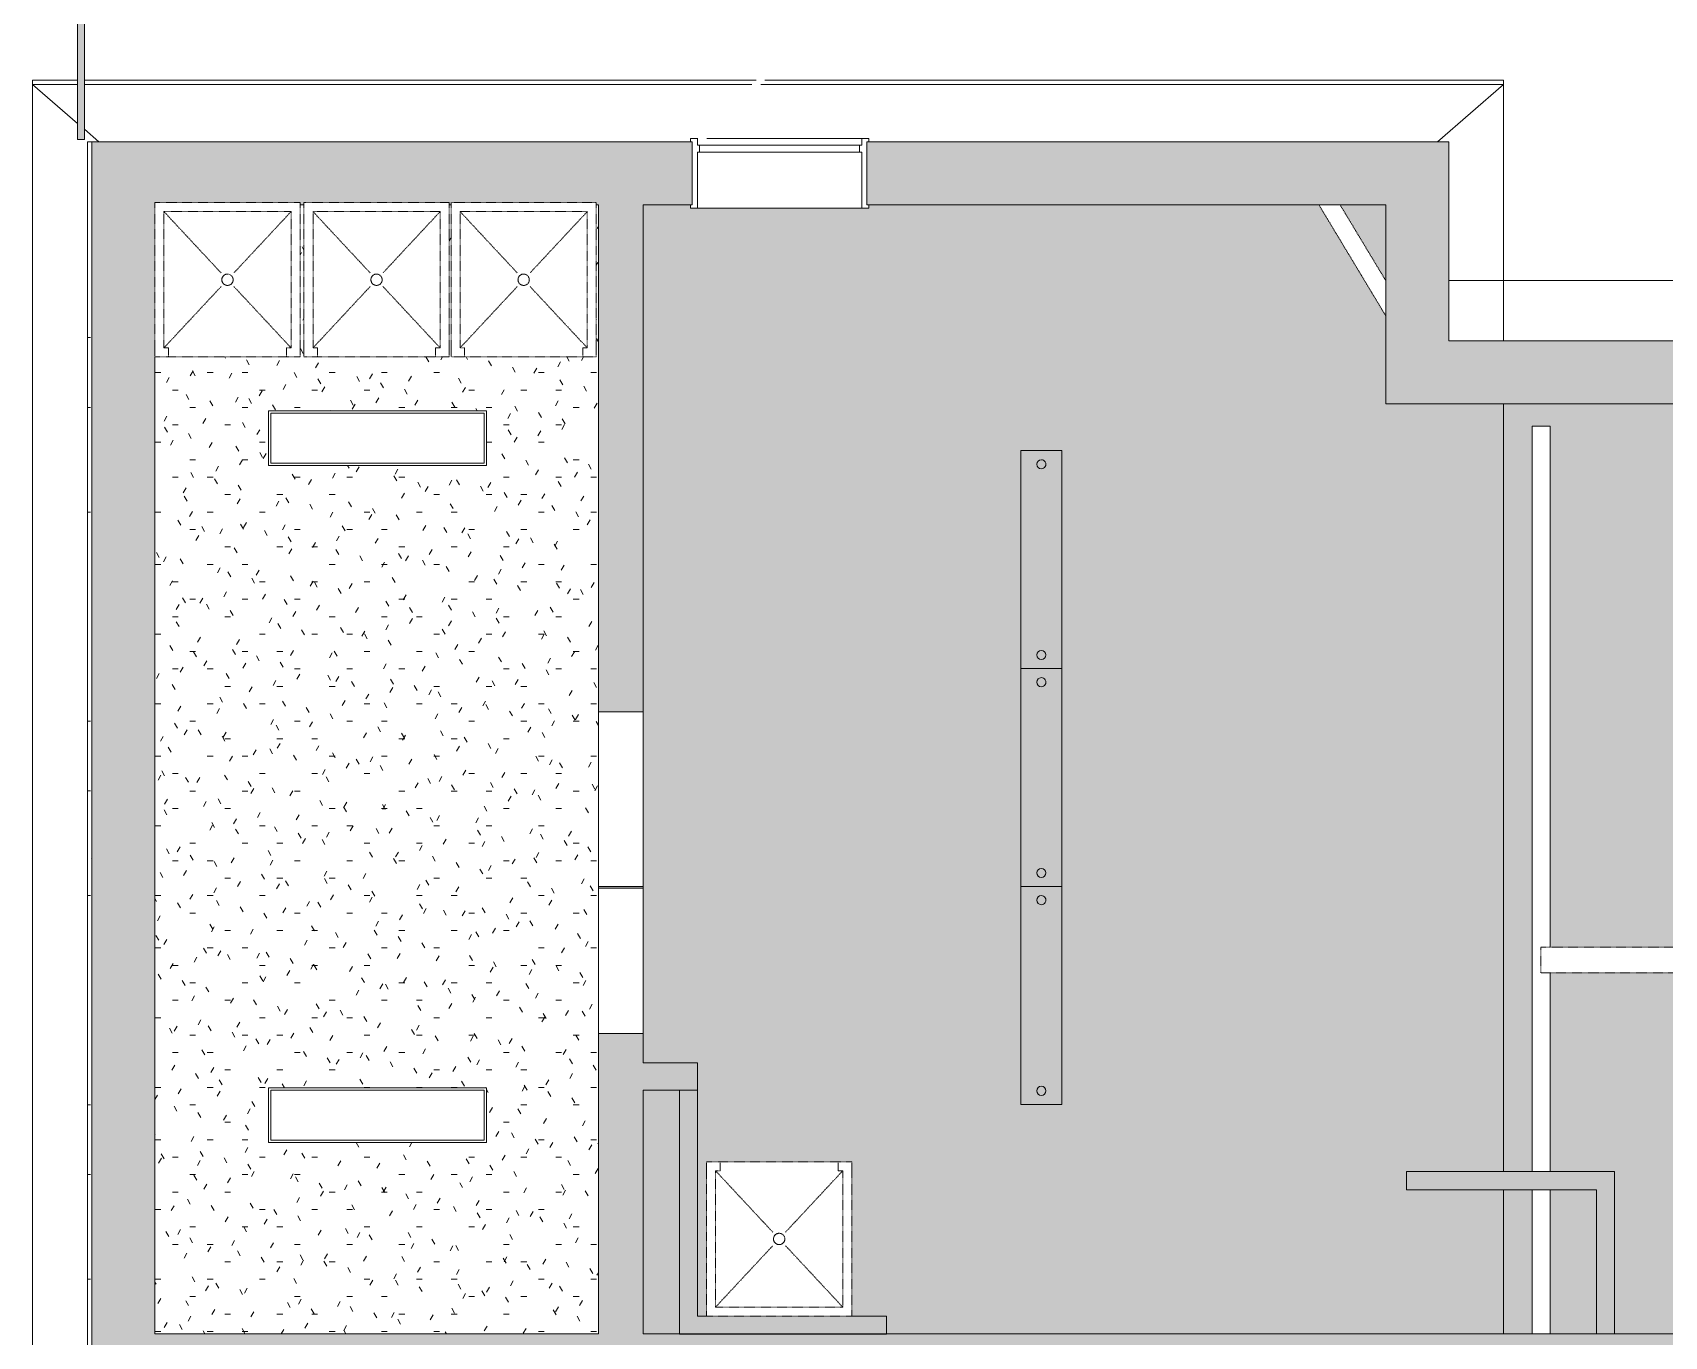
# Model space of a CAD drawing. Header units: inches. Extents: x 741 to 4565, y -315 to 887.
# Drawn here: x 2377 to 2736.5, y 217.8 to 505 of the extents above; entities that cross this region are included whole.
import ezdxf

# ---------------------------------------------------------------- set-up
doc = ezdxf.new("R2010")
doc.units = ezdxf.units.IN
doc.header["$MEASUREMENT"] = 0
doc.linetypes.add('Demolished', pattern=[0.1875, 0.125, -0.0625])
for name, color, linetype, lineweight in [('A-DETL-MBND', 5, 'Continuous', 13), ('A-DOOR', 31, 'Continuous', 13), ('A-WALL', 113, 'Continuous', 13), ('A-WALL-PATT', 111, 'Continuous', 13), ('E-LITE-EQPM', 33, 'Demolished', 9), ('P-SANR-FIXT', 6, 'Demolished', 9)]:
    doc.layers.add(name, color=color, linetype=linetype, lineweight=lineweight)
pattern_1 = [(0, (3425.421, 0), (15.36, 3.84), [1.267, -10.253, 1.267, -10.253, -61.44]), (0, (3425.421, 0), (15.36, 3.84), [-23.04, 1.267, -21.773, 1.267, -10.253, -26.88]), (0, (3425.421, 0), (15.36, 3.84), [-57.6, 1.267, -6.413, 1.267, -17.933]), (120, (3431.181, 1.92), (-11.005538, 11.38215), [1.267, -10.253, 1.267, -10.253, -61.44]), (120, (3431.181, 1.92), (-11.005538, 11.38215), [-23.04, 1.267, -21.773, 1.267, -10.253, -26.88]), (120, (3431.181, 1.92), (-11.005538, 11.38215), [-57.6, 1.267, -6.413, 1.267, -17.933]), (240, (3433.101, 9.6), (-4.354462, -15.22215), [1.267, -10.253, 1.267, -10.253, -61.44]), (240, (3433.101, 9.6), (-4.354462, -15.22215), [-23.04, 1.267, -21.773, 1.267, -10.253, -26.88]), (240, (3433.101, 9.6), (-4.354462, -15.22215), [-57.6, 1.267, -6.413, 1.267, -17.933])]

# ---------------------------------------------------------------- blocks, each defined once
blk = doc.blocks.new('Basic Wall _ Exterior - Brick and CMU on MTL_ Stud - ___-6877947-FIRST FLOOR RCP DEMO')
at = {"layer": 'A-WALL-PATT', "lineweight": 9}
h = blk.add_hatch(dxfattribs=at)
h.set_pattern_fill('FP_4', color=256, style=0, pattern_type=2)
h.set_pattern_definition([(0, (0, 0), (30.72, 7.68), [1.267, -21.773, 1.267, -21.773, -122.88]), (0, (0, 0), (30.72, 7.68), [-46.08, 1.267, -44.813, 1.267, -21.773, -53.76]), (0, (0, 0), (30.72, 7.68), [-115.2, 1.267, -14.093, 1.267, -37.133]), (120, (11.52, 3.84), (-22.011075, 22.7643), [1.267, -21.773, 1.267, -21.773, -122.88]), (120, (11.52, 3.84), (-22.011075, 22.7643), [-46.08, 1.267, -44.813, 1.267, -21.773, -53.76]), (120, (11.52, 3.84), (-22.011075, 22.7643), [-115.2, 1.267, -14.093, 1.267, -37.133]), (240, (15.36, 19.2), (-8.708925, -30.4443), [1.267, -21.773, 1.267, -21.773, -122.88]), (240, (15.36, 19.2), (-8.708925, -30.4443), [-46.08, 1.267, -44.813, 1.267, -21.773, -53.76]), (240, (15.36, 19.2), (-8.708925, -30.4443), [-115.2, 1.267, -14.093, 1.267, -37.133])])
h.paths.add_polyline_path([(-1036.32, -161.22), (-1035.32, -160.22), (-1035.32, 480.91), (-1036.32, 480.91), (-1036.32, -160.22)], flags=0)
h.paths.add_polyline_path([(-1021.45, 114.56), (-1020.32, 114.56), (-1020.32, 203.49), (-1021.45, 203.49), (-1021.45, 117.27)], flags=0)
at = {"layer": 'A-WALL', "lineweight": 9}
for p, q in [((-1035.32, 480.91), (-1036.32, 480.91)), ((-1036.32, -161.22), (-1036.32, 480.91)), ((-1020.32, 114.56), (-1020.32, 203.49))]:
    blk.add_line(p, q, dxfattribs=at)
blk = doc.blocks.new('Shower Stall - Rectangular - 34_x32_ - Private-6857341-FIRST FLOOR RCP DEMO')
at = {"layer": 'P-SANR-FIXT', "color": 7}
for p, q in [((0, 0), (0, 32)), ((0, 32), (32, 32)), ((2, 30), (15.5, 17.41)), ((2, 2), (2, 30)), ((2, 30), (32, 30)), ((18.5, 17.41), (32, 30)), ((32, 32), (34, 32)), ((32, 30), (32, 29)), ((32, 29), (34, 29)), ((34, 32), (34, 0)), ((15.5, 14.59), (2, 2)), ((18.5, 14.59), (32, 2)), ((32, 2), (2, 2)), ((32, 3), (32, 2)), ((32, 3), (34, 3)), ((32, 0), (0, 0)), ((34, 0), (32, 0))]:
    blk.add_line(p, q, dxfattribs=at)
blk.add_circle((17, 16), 1.25, dxfattribs=at)
for start, end in [(0, 180), (180, 360)]:
    blk.add_arc((17, 16), 1.25, start, end, dxfattribs=at)
blk = doc.blocks.new('Door - Single - Solid Door 36_ x 84_-7207579-FIRST FLOOR RCP DEMO')
at = {"layer": 'A-DOOR', "lineweight": 9}
for p, q in [((-15.63, 7.78), (-14.13, 7.78)), ((-15.63, 7.03), (-15.63, 7.78)), ((-14.13, 7.78), (-14.13, 6.28)), ((-14.01, 7.78), (-14.13, 7.78)), ((22.12, 7.78), (-12.06, 7.78)), ((22.12, 6.28), (22.12, 7.78)), ((22.12, 7.78), (23.62, 7.78)), ((23.62, 7.03), (23.62, 7.78)), ((-15.26, 7.03), (-15.63, 7.03)), ((-15.26, -6.85), (-15.26, 7.03)), ((-14.13, 6.28), (-13.63, 6.28)), ((-13.63, 4.78), (-14.13, 4.78)), ((-14.13, 4.78), (-14.13, -7.6)), ((-13.63, 6.28), (-13.63, 4.78)), ((21.62, 6.28), (-13.63, 6.28)), ((-13.63, 4.78), (21.62, 4.78)), ((21.62, 4.78), (21.62, 6.28)), ((21.62, 6.28), (22.12, 6.28)), ((22.12, 4.78), (21.62, 4.78)), ((22.12, -7.6), (22.12, 4.78)), ((23.62, 7.03), (23.24, 7.03)), ((23.24, 7.03), (23.24, -6.85)), ((-15.63, -7.6), (-15.63, -6.85)), ((-15.63, -6.85), (-15.26, -6.85)), ((23.24, -6.85), (23.62, -6.85)), ((23.62, -7.6), (23.62, -6.85)), ((-14.13, -7.6), (-15.63, -7.6)), ((-14.13, -7.6), (22.12, -7.6)), ((22.12, -7.6), (23.62, -7.6))]:
    blk.add_line(p, q, dxfattribs=at)
blk = doc.blocks.new('Pendant Light - Linear - 2 Lamp - 48_ - 277V-6966244-FIRST FLOOR RCP DEMO')
at = {"layer": 'A-DETL-MBND', "lineweight": 9}
for p, q in [((-24, 4.5), (-24, -4.5)), ((24, 4.5), (-24, 4.5)), ((24, -4.5), (24, 4.5)), ((-24, -4.5), (24, -4.5))]:
    blk.add_line(p, q, dxfattribs=at)
for centre, start, end in [((-21, 0), 360, 180), ((-21, 0), 180, 0), ((21, 0), 0, 180), ((21, 0), 180, 360)]:
    blk.add_arc(centre, 1, start, end, dxfattribs=at)
blk = doc.blocks.new('Ceiling Light - Linear Box - 1_x4__2 Lamp_ - 277V-6966243-FIRST FLOOR RCP DEMO')
at = {"layer": 'A-DETL-MBND', "lineweight": 9}
for p, q in [((-24, -6), (-24, 6)), ((-24, 6), (24, 6)), ((-24, -6), (-24, 6)), ((-24, 6), (24, 6)), ((23.5, 5.5), (-23.5, 5.5)), ((-23.5, 5.5), (-23.5, -5.5)), ((23.5, -5.5), (23.5, 5.5)), ((24, 6), (24, -6)), ((24, 6), (24, -6)), ((24, -6), (-24, -6)), ((24, -6), (-24, -6)), ((-23.5, -5.5), (23.5, -5.5))]:
    blk.add_line(p, q, dxfattribs=at)

msp = doc.modelspace()

# ---------------------------------------------------------------- hatches: boundary and pattern name
at = {"layer": 'A-DETL-MBND', "lineweight": 9}
h = msp.add_hatch(dxfattribs=at)
h.set_pattern_fill('FP_3', color=256, style=0, pattern_type=2)
h.set_pattern_definition(pattern_1)
h.paths.add_polyline_path([(2501.68, 218.36), (2501.68, 467.04), (2501.22, 467.04), (2501.22, 433.54), (2469.22, 433.54), (2469.22, 467.04), (2468.81, 467.04), (2468.81, 433.54), (2436.81, 433.54), (2436.81, 467.04), (2435.97, 467.04), (2435.97, 433.54), (2403.97, 433.54), (2403.97, 218.36), (2458.33, 218.36)], flags=0)
h.paths.add_polyline_path([(2429.02, 260.53), (2429.02, 272.53), (2477.02, 272.53), (2477.02, 260.53), (2429.52, 260.53)], flags=0)
h.paths.add_polyline_path([(2458.33, 409.65), (2429.02, 409.65), (2429.02, 421.65), (2477.02, 421.65), (2477.02, 409.65), (2476.5, 409.65)], flags=0)
h = msp.add_hatch(dxfattribs=at)
h.set_pattern_fill('FP_3', color=256, style=0, pattern_type=2)
h.set_pattern_definition(pattern_1)
h.paths.add_polyline_path([(3189.66, 218.36), (3199.73, 218.36), (3199.74, 242.98), (3204.22, 242.98), (3204.22, 423.21), (2675.18, 423.21), (2675.18, 442.55), (2660.42, 467.04), (2561.24, 467.04), (2561.24, 466.29), (2521.99, 466.29), (2521.99, 467.04), (2511.55, 467.04), (2511.55, 278.03), (2523.55, 278.03), (2523.55, 222.28), (2525.51, 222.28), (2525.51, 256.28), (2557.51, 256.28), (2557.51, 222.28), (2565.13, 222.28), (2565.13, 218.36), (2707.4, 218.36), (2707.4, 250.1), (2679.74, 250.1), (2679.74, 254.1), (2707.4, 254.1), (2707.4, 418.31), (2711.4, 418.31), (2711.4, 303.54), (3101.4, 303.52), (3101.4, 297.89), (2711.4, 297.89), (2711.4, 254.1), (2725.55, 254.1), (2725.55, 218.36), (3101.73, 218.36), (3101.73, 219.11), (3140.98, 219.11), (3140.98, 218.36)], flags=0)
h.paths.add_polyline_path([(2711.4, 218.36), (2721.55, 218.36), (2721.55, 250.1), (2711.4, 250.1), (2711.4, 222.28)], flags=0)
h.paths.add_polyline_path([(2511.55, 218.36), (2519.55, 218.36), (2519.55, 272.03), (2511.55, 272.03), (2511.55, 219.36)], flags=0)
h.paths.add_polyline_path([(2675.18, 450.3), (2675.18, 467.04), (2665.09, 467.04), (2665.52, 466.33)], flags=0)
at = {"layer": 'A-WALL-PATT', "lineweight": 9}
for points in [[(2388.44, 481.44), (2388.44, 887.43), (2386.94, 887.43), (2386.94, 481.44)], [(2675.18, 423.21), (2689.06, 423.21), (2689.06, 467.04), (2675.18, 467.04), (2675.18, 442.55)], [(2689.06, 423.21), (3204.22, 423.21), (3204.22, 437.09), (2689.06, 437.09)], [(2523.55, 272.03), (2523.55, 278.03), (2511.55, 278.03), (2511.55, 272.03), (2519.55, 272.03)], [(2523.55, 218.28), (2523.55, 272.03), (2519.55, 272.03), (2519.55, 218.28)], [(2725.55, 250.1), (2725.55, 254.1), (2679.74, 254.1), (2679.74, 250.1), (2721.55, 250.1)], [(2725.55, 218.36), (2725.55, 250.1), (2721.55, 250.1), (2721.55, 218.36)], [(2549.74, 218.28), (2565.13, 218.28), (2565.13, 222.28), (2523.55, 222.28), (2523.55, 218.28)]]:
    msp.add_hatch(color=7, dxfattribs=at).paths.add_polyline_path(points, flags=0)
at = {"layer": 'A-WALL-PATT'}
h = msp.add_hatch(color=250, dxfattribs=at)
h.paths.add_polyline_path([(2403.97, -146.34), (2403.97, 124.03), (2390.1, 124.03), (2390.1, -146.34)], flags=0)
h.paths.add_polyline_path([(2403.97, 196.03), (2403.97, 480.91), (2390.1, 480.91), (2390.1, 196.03)], flags=0)
at = {"layer": 'A-WALL-PATT', "lineweight": 9}
h = msp.add_hatch(color=7, dxfattribs=at)
h.paths.add_polyline_path([(2435.97, 467.04), (2436.81, 467.04), (2436.81, 467.54), (2468.81, 467.54), (2468.81, 467.04), (2469.22, 467.04), (2469.22, 467.54), (2501.22, 467.54), (2501.22, 467.04), (2522.37, 467.04), (2522.37, 480.91), (2403.97, 480.91), (2403.97, 467.54), (2435.97, 467.54)], flags=0)
h.paths.add_polyline_path([(2561.24, 467.04), (2689.06, 467.04), (2689.06, 480.91), (2560.87, 480.91), (2560.87, 467.04)], flags=0)
h = msp.add_hatch(color=7, dxfattribs=at)
h.paths.add_polyline_path([(2511.55, 218.36), (2511.55, 284.54), (2501.68, 284.54), (2501.68, 218.36)], flags=0)
h.paths.add_polyline_path([(2501.68, 316.54), (2511.55, 316.54), (2511.55, 316.89), (2501.68, 316.89)], flags=0)
h.paths.add_polyline_path([(2511.55, 355.39), (2511.55, 467.04), (2501.68, 467.04), (2501.68, 355.39)], flags=0)
h = msp.add_hatch(color=7, dxfattribs=at)
h.paths.add_polyline_path([(3199.73, 208.48), (3199.73, 218.36), (3140.61, 218.36), (3140.61, 208.48), (3196.36, 208.48)], flags=0)
h.paths.add_polyline_path([(3102.11, 208.48), (3102.11, 218.36), (2403.97, 218.36), (2403.97, 208.48), (3101.73, 208.48)], flags=0)

# ---------------------------------------------------------------- linework, layer by layer
at = {"layer": 'A-DETL-MBND', "lineweight": 9}
for p, q in [((2386.94, 494.47), (2377.04, 494.47)), ((2377.04, -161.22), (2377.04, 494.47)), ((2386.94, 484.97), (2377.04, 493.56)), ((2377.04, 493.56), (2386.94, 493.56)), ((2536.43, 494.47), (2388.44, 494.47)), ((2388.44, 493.56), (2535.52, 493.56)), ((2537.46, 493.56), (2701.12, 493.56)), ((2701.12, 494.47), (2538.37, 494.47)), ((2701.12, 493.56), (2686.53, 480.91)), ((2701.12, 494.47), (2701.12, 437.09)), ((2391.62, 480.91), (2388.44, 483.67)), ((2689.06, 450.38), (3192.53, 450.38)), ((2701.12, 423.21), (2701.12, 254.1)), ((2707.4, 418.31), (2707.4, 254.1)), ((2707.4, 418.31), (2711.4, 418.31)), ((2711.4, 303.54), (2711.4, 418.31)), ((2711.4, 254.1), (2711.4, 297.92)), ((2701.12, 250.1), (2701.12, 218.36)), ((2707.4, 250.1), (2707.4, 218.36)), ((2711.4, 218.36), (2711.4, 250.1))]:
    msp.add_line(p, q, dxfattribs=at)
at = {"layer": 'A-WALL', "color": 8, "lineweight": 20}
for p, q in [((2386.94, 481.44), (2386.94, 887.43)), ((2388.44, 887.43), (2388.44, 481.44)), ((2388.44, 481.44), (2386.94, 481.44)), ((2390.1, 196.03), (2390.1, 480.91)), ((2390.1, 480.91), (2521.99, 480.91)), ((2561.24, 480.91), (2689.06, 480.91)), ((2689.06, 480.91), (2689.06, 437.09)), ((2436.81, 467.04), (2435.97, 467.04)), ((2469.22, 467.04), (2468.81, 467.04)), ((2501.68, 467.04), (2501.22, 467.04)), ((2501.68, 316.54), (2501.68, 467.04)), ((2521.99, 467.04), (2511.55, 467.04)), ((2511.55, 467.04), (2511.55, 316.54)), ((2660.42, 467.04), (2561.24, 467.04)), ((2675.18, 467.04), (2665.09, 467.04)), ((2675.18, 450.3), (2675.18, 467.04)), ((2675.18, 423.21), (2675.18, 442.55)), ((2689.06, 437.09), (3204.22, 437.09)), ((2403.97, 433.54), (2403.97, 218.36)), ((3204.22, 423.21), (2675.18, 423.21)), ((2511.55, 316.54), (2501.68, 316.54)), ((2501.68, 218.36), (2501.68, 284.54)), ((2501.68, 284.54), (2511.55, 284.54)), ((2511.55, 284.54), (2511.55, 278.03)), ((2511.55, 278.03), (2523.55, 278.03)), ((2523.55, 278.03), (2523.55, 222.28)), ((2511.55, 272.03), (2511.55, 218.36)), ((2519.55, 272.03), (2511.55, 272.03)), ((2519.55, 218.28), (2519.55, 272.03)), ((2679.74, 250.1), (2679.74, 254.1)), ((2679.74, 254.1), (2725.55, 254.1)), ((2725.55, 254.1), (2725.55, 218.36)), ((2721.55, 250.1), (2679.74, 250.1)), ((2721.55, 218.36), (2721.55, 250.1)), ((2523.55, 222.28), (2525.51, 222.28)), ((2557.51, 222.28), (2565.13, 222.28)), ((2565.13, 222.28), (2565.13, 218.28)), ((2403.97, 218.36), (2501.68, 218.36)), ((2511.55, 218.36), (2721.55, 218.36)), ((2565.13, 218.28), (2519.55, 218.28)), ((2725.55, 218.36), (3101.73, 218.36))]:
    msp.add_line(p, q, dxfattribs=at)
at = {"layer": 'A-WALL', "color": 55}
for p, q in [((2665.09, 467.04), (2660.42, 467.04)), ((2675.18, 442.55), (2675.18, 450.3)), ((2523.55, 272.03), (2519.55, 272.03)), ((2721.55, 218.36), (2725.55, 218.36))]:
    msp.add_line(p, q, dxfattribs=at)
at = {"layer": 'A-WALL', "color": 250, "linetype": 'Demolished', "lineweight": 20}
for p, q in [((2675.18, 442.55), (2660.42, 467.04)), ((2665.09, 467.04), (2675.18, 450.3)), ((2709.33, 303.54), (2739.66, 303.54)), ((2709.33, 297.92), (2709.33, 303.54)), ((2739.66, 297.92), (2709.33, 297.92))]:
    msp.add_line(p, q, dxfattribs=at)
at = {"layer": 'A-WALL', "color": 10, "linetype": 'Demolished'}
for p, q in [((2660.42, 467.04), (2665.09, 467.04)), ((2675.18, 450.3), (2675.18, 442.55))]:
    msp.add_line(p, q, dxfattribs=at)
at = {"layer": 'A-WALL', "lineweight": 9}
for p, q in [((2511.55, 355.39), (2501.68, 355.39)), ((2501.68, 316.89), (2511.55, 316.89)), ((2501.68, 316.54), (2501.68, 284.54)), ((2511.55, 284.54), (2511.55, 316.54))]:
    msp.add_line(p, q, dxfattribs=at)
at = {"layer": 'A-WALL', "color": 7, "linetype": 'Demolished', "lineweight": 9}
for p, q in [((2501.68, 355.39), (2511.55, 355.39)), ((2511.55, 316.89), (2501.68, 316.89))]:
    msp.add_line(p, q, dxfattribs=at)

# ---------------------------------------------------------------- block references
at = {"layer": 'A-DOOR'}
msp.add_blockref('Door - Single - Solid Door 36_ x 84_-7207579-FIRST FLOOR RCP DEMO', (2537.62, 473.88), dxfattribs=at)
at = {"layer": 'A-WALL', "lineweight": 9}
msp.add_blockref('Basic Wall _ Exterior - Brick and CMU on MTL_ Stud - ___-6877947-FIRST FLOOR RCP DEMO', (3425.42, 0), dxfattribs=at)
at = {"layer": 'E-LITE-EQPM', "linetype": 'Continuous'}
for p in [(2453.02, 415.65), (2453.02, 266.53)]:
    msp.add_blockref('Ceiling Light - Linear Box - 1_x4__2 Lamp_ - 277V-6966243-FIRST FLOOR RCP DEMO', p, dxfattribs=at)
at = {"layer": 'E-LITE-EQPM', "linetype": 'Continuous', "rotation": 270.0000000000001}
for p in [(2599.28, 388.9), (2599.28, 340.9), (2599.28, 292.9)]:
    msp.add_blockref('Pendant Light - Linear - 2 Lamp - 48_ - 277V-6966244-FIRST FLOOR RCP DEMO', p, dxfattribs=at)
at = {"layer": 'P-SANR-FIXT', "color": 7}
for p, rotation in [((2403.97, 467.54), 269.9999999999997), ((2436.81, 467.54), 269.9999999999997), ((2469.22, 467.54), 269.9999999999997), ((2557.51, 222.28), 89.9999999999999)]:
    msp.add_blockref('Shower Stall - Rectangular - 34_x32_ - Private-6857341-FIRST FLOOR RCP DEMO', p, dxfattribs=dict(at, rotation=rotation))

doc.saveas('drawing.dxf')
